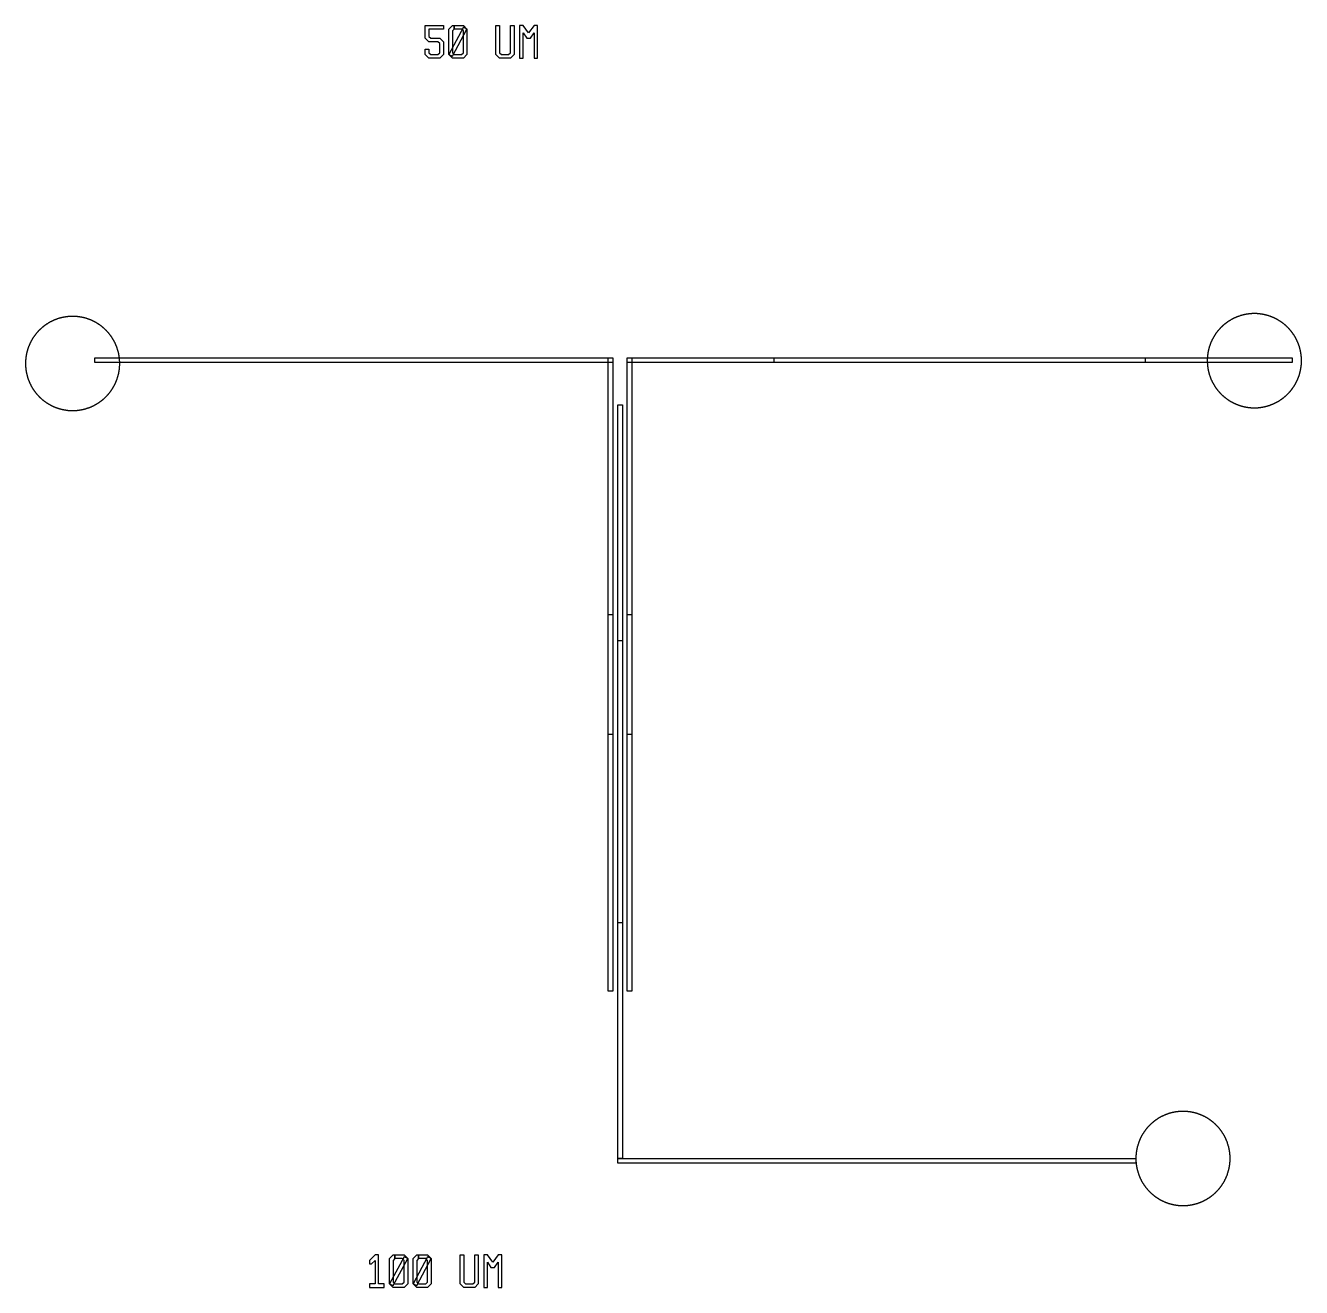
# Model space of a CAD drawing. Extents: x 94116 to 121785, y 102943 to 175398.
# Drawn here: x 94130 to 121131, y 102943 to 129655 of the extents above; entities that cross this region are included whole.
import ezdxf

# ---------------------------------------------------------------- set-up
doc = ezdxf.new("R2010")
doc.units = 0
doc.layers.add('LAYER_1', color=7, linetype='CONTINUOUS')

# ---------------------------------------------------------------- blocks, each defined once
blk = doc.blocks.new('BLOCK_3')
at = {"layer": 'LAYER_1'}
blk.add_lwpolyline([(104661, 128965), (104661, 129502), (104737, 129386), (104814, 129386), (104891, 129502), (104891, 128965), (104967, 128965), (104967, 129655), (104891, 129655), (104776, 129502), (104661, 129655), (104584, 129655), (104584, 128965), (104661, 128965)], dxfattribs=at)
blk = doc.blocks.new('BLOCK_4')
at = {"layer": 'LAYER_1'}
blk.add_lwpolyline([(104162, 129655), (104162, 129080), (104200, 129041), (104354, 129041), (104392, 129080), (104392, 129655), (104469, 129655), (104469, 129041), (104392, 128965), (104162, 128965), (104085, 129041), (104085, 129655), (104162, 129655)], dxfattribs=at)
blk = doc.blocks.new('BLOCK_5')
at = {"layer": 'LAYER_1'}
blk.add_lwpolyline([(103089, 129578), (103165, 129655), (103203, 129655), (103203, 129578), (103165, 129540), (103165, 129080), (103203, 129041), (103357, 129041), (103395, 129080), (103395, 129540), (103357, 129578), (103203, 129578), (103203, 129655), (103395, 129655), (103472, 129578), (103472, 129041), (103395, 128965), (103165, 128965), (103089, 129041), (103089, 129578)], dxfattribs=at)
blk = doc.blocks.new('BLOCK_6')
at = {"layer": 'LAYER_1'}
blk.add_lwpolyline([(103165, 129003), (103472, 129578), (103395, 129617), (103089, 129041), (103165, 129003)], dxfattribs=at)
blk = doc.blocks.new('BLOCK_7')
at = {"layer": 'LAYER_1'}
blk.add_lwpolyline([(102973, 129578), (102667, 129578), (102667, 129425), (102705, 129386), (102897, 129386), (102973, 129310), (102973, 129041), (102897, 128965), (102667, 128965), (102590, 129041), (102590, 129156), (102667, 129156), (102667, 129080), (102705, 129041), (102858, 129041), (102897, 129080), (102897, 129271), (102858, 129310), (102667, 129310), (102590, 129386), (102590, 129655), (102973, 129655), (102973, 129578)], dxfattribs=at)
blk = doc.blocks.new('BLOCK_12')
at = {"layer": 'LAYER_1'}
blk.add_lwpolyline([(103904, 102943), (103904, 103480), (103980, 103365), (104057, 103365), (104134, 103480), (104134, 102943), (104211, 102943), (104211, 103633), (104134, 103633), (104019, 103480), (103904, 103633), (103827, 103633), (103827, 102943), (103904, 102943)], dxfattribs=at)
blk = doc.blocks.new('BLOCK_13')
at = {"layer": 'LAYER_1'}
blk.add_lwpolyline([(103405, 103633), (103405, 103058), (103444, 103020), (103597, 103020), (103635, 103058), (103635, 103633), (103712, 103633), (103712, 103020), (103635, 102943), (103405, 102943), (103329, 103020), (103329, 103633), (103405, 103633)], dxfattribs=at)
blk = doc.blocks.new('BLOCK_14')
at = {"layer": 'LAYER_1'}
blk.add_lwpolyline([(102332, 103557), (102408, 103633), (102447, 103633), (102447, 103557), (102408, 103518), (102408, 103058), (102447, 103020), (102600, 103020), (102638, 103058), (102638, 103518), (102600, 103557), (102447, 103557), (102447, 103633), (102638, 103633), (102715, 103557), (102715, 103020), (102638, 102943), (102408, 102943), (102332, 103020), (102332, 103557)], dxfattribs=at)
blk = doc.blocks.new('BLOCK_15')
at = {"layer": 'LAYER_1'}
blk.add_lwpolyline([(102408, 102982), (102715, 103557), (102638, 103595), (102332, 103020), (102408, 102982)], dxfattribs=at)
blk = doc.blocks.new('BLOCK_16')
at = {"layer": 'LAYER_1'}
blk.add_lwpolyline([(101833, 103557), (101910, 103633), (101948, 103633), (101948, 103557), (101910, 103518), (101910, 103058), (101948, 103020), (102102, 103020), (102140, 103058), (102140, 103518), (102102, 103557), (101948, 103557), (101948, 103633), (102140, 103633), (102217, 103557), (102217, 103020), (102140, 102943), (101910, 102943), (101833, 103020), (101833, 103557)], dxfattribs=at)
blk = doc.blocks.new('BLOCK_17')
at = {"layer": 'LAYER_1'}
blk.add_lwpolyline([(101910, 102982), (102217, 103557), (102140, 103595), (101833, 103020), (101910, 102982)], dxfattribs=at)
blk = doc.blocks.new('BLOCK_18')
at = {"layer": 'LAYER_1'}
blk.add_lwpolyline([(101450, 103441), (101527, 103518), (101527, 103020), (101411, 103020), (101411, 102943), (101718, 102943), (101718, 103020), (101603, 103020), (101603, 103633), (101527, 103633), (101411, 103518), (101411, 103441), (101450, 103441)], dxfattribs=at)
blk = doc.blocks.new('BLOCK_20')
at = {"layer": 'LAYER_1'}
blk.add_lwpolyline([(106760, 105674), (106661, 105674), (106661, 116640), (106760, 116640), (106760, 105674)], dxfattribs=at)
blk = doc.blocks.new('BLOCK_26')
at = {"layer": 'LAYER_1'}
blk.add_lwpolyline([(106561, 122522), (95595, 122522), (95595, 122622), (106561, 122622), (106561, 122522)], dxfattribs=at)
blk = doc.blocks.new('BLOCK_27')
at = {"layer": 'LAYER_1'}
blk.add_lwpolyline([(106760, 110659), (106661, 110659), (106661, 121625), (106760, 121625), (106760, 110659)], dxfattribs=at)
blk = doc.blocks.new('BLOCK_28')
at = {"layer": 'LAYER_1'}
blk.add_lwpolyline([(117826, 122522), (106860, 122522), (106860, 122622), (117826, 122622), (117826, 122522)], dxfattribs=at)
blk = doc.blocks.new('BLOCK_29')
at = {"layer": 'LAYER_1'}
blk.add_lwpolyline([(120935, 122521), (109969, 122521), (109969, 122621), (120935, 122621), (120935, 122521)], dxfattribs=at)
blk = doc.blocks.new('BLOCK_30')
at = {"layer": 'LAYER_1'}
blk.add_lwpolyline([(117627, 105574), (106661, 105574), (106661, 105674), (117627, 105674), (117627, 105574)], dxfattribs=at)
blk = doc.blocks.new('BLOCK_44')
at = {"layer": 'LAYER_1'}
blk.add_lwpolyline([(106960, 114646), (106860, 114646), (106860, 122622), (106960, 122622), (106960, 114646)], dxfattribs=at)
blk = doc.blocks.new('BLOCK_45')
at = {"layer": 'LAYER_1'}
blk.add_lwpolyline([(106561, 114646), (106461, 114646), (106461, 122622), (106561, 122622), (106561, 114646)], dxfattribs=at)
blk = doc.blocks.new('BLOCK_46')
at = {"layer": 'LAYER_1'}
blk.add_lwpolyline([(106561, 109213), (106461, 109213), (106461, 117188), (106561, 117188), (106561, 109213)], dxfattribs=at)
blk = doc.blocks.new('BLOCK_47')
at = {"layer": 'LAYER_1'}
blk.add_lwpolyline([(106960, 109213), (106860, 109213), (106860, 117188), (106960, 117188), (106960, 109213)], dxfattribs=at)
blk = doc.blocks.new('BLOCK_48')
at = {"layer": 'LAYER_1'}
blk.add_lwpolyline([(94130, 122487), (94130, 122473), (94131, 122459), (94131, 122445), (94132, 122438), (94132, 122431), (94133, 122424), (94134, 122417), (94134, 122410), (94135, 122403), (94136, 122396), (94136, 122390), (94138, 122375), (94139, 122368), (94140, 122362), (94141, 122355), (94142, 122347), (94143, 122341), (94144, 122334), (94145, 122327), (94147, 122320), (94148, 122313), (94149, 122306), (94151, 122299), (94152, 122292), (94153, 122285), (94155, 122279), (94157, 122272), (94158, 122265), (94160, 122258), (94162, 122251), (94163, 122244), (94166, 122238), (94167, 122231), (94169, 122224), (94171, 122218), (94173, 122211), (94175, 122204), (94177, 122198), (94182, 122184), (94184, 122177), (94186, 122171), (94189, 122164), (94191, 122158), (94193, 122151), (94196, 122145), (94199, 122138), (94201, 122131), (94204, 122125), (94207, 122118), (94209, 122112), (94212, 122106), (94215, 122099), (94218, 122093), (94221, 122086), (94223, 122080), (94227, 122074), (94230, 122067), (94233, 122061), (94236, 122055), (94239, 122048), (94242, 122042), (94245, 122036), (94249, 122029), (94252, 122023), (94255, 122017), (94259, 122011), (94262, 122005), (94266, 121999), (94269, 121993), (94273, 121987), (94276, 121981), (94280, 121975), (94284, 121969), (94288, 121963), (94292, 121957), (94295, 121951), (94299, 121945), (94303, 121940), (94307, 121934), (94311, 121928), (94315, 121922), (94320, 121917), (94324, 121911), (94328, 121905), (94332, 121900), (94336, 121894), (94341, 121889), (94345, 121883), (94349, 121878), (94354, 121872), (94358, 121867), (94363, 121861), (94367, 121856), (94372, 121851), (94376, 121845), (94381, 121840), (94386, 121835), (94391, 121830), (94395, 121825), (94400, 121819), (94405, 121814), (94409, 121809), (94415, 121804), (94419, 121799), (94424, 121794), (94429, 121789), (94435, 121784), (94439, 121779), (94445, 121775), (94450, 121770), (94455, 121765), (94460, 121760), (94465, 121756), (94471, 121751), (94476, 121746), (94481, 121742), (94487, 121737), (94492, 121733), (94497, 121728), (94503, 121724), (94508, 121719), (94514, 121715), (94519, 121711), (94525, 121707), (94531, 121703), (94536, 121698), (94542, 121694), (94548, 121690), (94553, 121686), (94559, 121682), (94565, 121678), (94571, 121674), (94577, 121670), (94582, 121666), (94588, 121663), (94594, 121659), (94600, 121655), (94606, 121651), (94612, 121648), (94618, 121644), (94624, 121641), (94630, 121637), (94636, 121633), (94643, 121630), (94649, 121627), (94655, 121623), (94661, 121620), (94667, 121617), (94674, 121614), (94680, 121611), (94686, 121607), (94693, 121604), (94699, 121601), (94705, 121598), (94712, 121595), (94718, 121592), (94724, 121590), (94731, 121586), (94737, 121584), (94744, 121581), (94750, 121579), (94757, 121576), (94763, 121573), (94770, 121571), (94776, 121568), (94783, 121566), (94789, 121563), (94796, 121561), (94803, 121559), (94809, 121556), (94823, 121552), (94829, 121550), (94836, 121548), (94843, 121546), (94850, 121544), (94856, 121542), (94863, 121540), (94870, 121538), (94877, 121536), (94883, 121535), (94890, 121533), (94897, 121531), (94904, 121530), (94911, 121528), (94918, 121527), (94924, 121525), (94931, 121524), (94938, 121523), (94945, 121521), (94952, 121520), (94959, 121519), (94966, 121518), (94973, 121517), (94980, 121515), (94987, 121514), (94994, 121513), (95001, 121513), (95015, 121511), (95022, 121510), (95029, 121509), (95036, 121509), (95043, 121508), (95050, 121508), (95057, 121507), (95064, 121507), (95071, 121506), (95085, 121505), (95099, 121505), (95113, 121505), (95127, 121504), (95141, 121505), (95155, 121505), (95169, 121505), (95183, 121506), (95190, 121507), (95197, 121507), (95204, 121508), (95211, 121508), (95218, 121509), (95225, 121509), (95232, 121510), (95239, 121511), (95253, 121513), (95260, 121513), (95267, 121514), (95274, 121515), (95281, 121517), (95288, 121518), (95295, 121519), (95301, 121520), (95308, 121521), (95315, 121523), (95322, 121524), (95329, 121525), (95336, 121527), (95343, 121528), (95350, 121530), (95357, 121531), (95363, 121533), (95370, 121535), (95377, 121536), (95384, 121538), (95391, 121540), (95397, 121542), (95404, 121544), (95411, 121546), (95417, 121548), (95424, 121550), (95431, 121552), (95444, 121556), (95451, 121559), (95457, 121561), (95464, 121563), (95471, 121566), (95477, 121568), (95484, 121571), (95491, 121573), (95497, 121576), (95503, 121579), (95510, 121581), (95516, 121584), (95523, 121586), (95529, 121590), (95536, 121592), (95542, 121595), (95548, 121598), (95555, 121601), (95561, 121604), (95567, 121607), (95574, 121611), (95580, 121614), (95586, 121617), (95593, 121620), (95599, 121623), (95605, 121627), (95611, 121630), (95617, 121633), (95623, 121637), (95629, 121641), (95635, 121644), (95641, 121648), (95647, 121651), (95653, 121655), (95659, 121659), (95665, 121663), (95671, 121666), (95677, 121670), (95683, 121674), (95689, 121678), (95694, 121682), (95700, 121686), (95706, 121690), (95712, 121694), (95717, 121698), (95723, 121703), (95729, 121707), (95734, 121711), (95740, 121715), (95745, 121719), (95751, 121724), (95756, 121728), (95762, 121733), (95767, 121737), (95772, 121742), (95778, 121746), (95783, 121751), (95788, 121756), (95794, 121760), (95799, 121765), (95804, 121770), (95809, 121775), (95814, 121779), (95819, 121784), (95824, 121789), (95829, 121794), (95834, 121799), (95839, 121804), (95844, 121809), (95849, 121814), (95854, 121819), (95858, 121825), (95863, 121830), (95868, 121835), (95873, 121840), (95877, 121845), (95882, 121851), (95886, 121856), (95891, 121861), (95896, 121867), (95900, 121872), (95904, 121878), (95909, 121883), (95913, 121889), (95917, 121894), (95922, 121900), (95926, 121905), (95930, 121911), (95934, 121917), (95938, 121922), (95942, 121928), (95946, 121934), (95950, 121940), (95954, 121945), (95958, 121951), (95962, 121957), (95966, 121963), (95970, 121969), (95974, 121975), (95977, 121981), (95981, 121987), (95984, 121993), (95988, 121999), (95991, 122005), (95995, 122011), (95998, 122017), (96002, 122023), (96005, 122029), (96008, 122036), (96011, 122042), (96015, 122048), (96018, 122055), (96021, 122061), (96024, 122067), (96027, 122074), (96030, 122080), (96033, 122086), (96036, 122093), (96039, 122099), (96042, 122106), (96044, 122112), (96047, 122118), (96050, 122125), (96052, 122131), (96055, 122138), (96058, 122145), (96060, 122151), (96062, 122158), (96065, 122164), (96067, 122171), (96070, 122177), (96072, 122184), (96076, 122198), (96078, 122204), (96080, 122211), (96082, 122218), (96084, 122224), (96087, 122231), (96088, 122238), (96090, 122244), (96092, 122251), (96094, 122258), (96095, 122265), (96097, 122272), (96099, 122279), (96100, 122285), (96102, 122292), (96103, 122299), (96104, 122306), (96106, 122313), (96107, 122320), (96108, 122327), (96110, 122334), (96111, 122341), (96112, 122347), (96113, 122355), (96114, 122362), (96115, 122368), (96116, 122375), (96118, 122390), (96118, 122396), (96119, 122403), (96120, 122410), (96120, 122417), (96121, 122424), (96121, 122431), (96122, 122438), (96122, 122445), (96123, 122459), (96123, 122473), (96124, 122487), (96124, 122501), (96124, 122516), (96123, 122530), (96123, 122544), (96122, 122558), (96122, 122565), (96121, 122572), (96121, 122579), (96120, 122586), (96120, 122593), (96119, 122600), (96118, 122607), (96118, 122614), (96116, 122628), (96115, 122634), (96114, 122642), (96113, 122649), (96112, 122655), (96111, 122662), (96110, 122669), (96108, 122676), (96107, 122683), (96106, 122690), (96104, 122697), (96103, 122704), (96102, 122711), (96100, 122717), (96099, 122724), (96097, 122731), (96095, 122738), (96094, 122745), (96092, 122752), (96090, 122758), (96088, 122765), (96087, 122772), (96084, 122779), (96082, 122785), (96080, 122792), (96078, 122799), (96076, 122806), (96072, 122819), (96070, 122826), (96067, 122832), (96065, 122839), (96062, 122845), (96060, 122852), (96058, 122859), (96055, 122865), (96052, 122872), (96050, 122878), (96047, 122885), (96044, 122891), (96042, 122898), (96039, 122904), (96036, 122910), (96033, 122917), (96030, 122923), (96027, 122929), (96024, 122936), (96021, 122942), (96018, 122949), (96015, 122955), (96011, 122961), (96008, 122967), (96005, 122973), (96002, 122980), (95998, 122986), (95995, 122992), (95991, 122998), (95988, 123004), (95984, 123010), (95981, 123016), (95977, 123022), (95974, 123028), (95970, 123034), (95966, 123040), (95962, 123046), (95958, 123052), (95954, 123058), (95950, 123063), (95946, 123069), (95942, 123075), (95938, 123081), (95934, 123086), (95930, 123092), (95926, 123097), (95922, 123103), (95917, 123109), (95913, 123114), (95909, 123120), (95904, 123125), (95900, 123131), (95896, 123136), (95891, 123142), (95886, 123147), (95882, 123153), (95877, 123158), (95873, 123163), (95868, 123168), (95863, 123174), (95858, 123179), (95854, 123184), (95849, 123189), (95844, 123194), (95839, 123199), (95834, 123204), (95829, 123209), (95824, 123214), (95819, 123219), (95814, 123224), (95809, 123228), (95804, 123233), (95799, 123238), (95794, 123243), (95788, 123247), (95783, 123252), (95778, 123257), (95772, 123261), (95767, 123266), (95762, 123270), (95756, 123275), (95751, 123279), (95745, 123284), (95740, 123288), (95734, 123292), (95729, 123296), (95723, 123301), (95717, 123305), (95712, 123309), (95706, 123313), (95700, 123317), (95694, 123321), (95689, 123325), (95683, 123329), (95677, 123333), (95671, 123337), (95665, 123341), (95659, 123344), (95653, 123348), (95647, 123352), (95641, 123355), (95635, 123359), (95629, 123362), (95623, 123366), (95617, 123370), (95611, 123373), (95605, 123376), (95599, 123380), (95593, 123383), (95586, 123386), (95580, 123389), (95574, 123393), (95567, 123396), (95561, 123399), (95555, 123402), (95548, 123405), (95542, 123408), (95536, 123411), (95529, 123414), (95523, 123416), (95516, 123419), (95510, 123422), (95503, 123424), (95497, 123427), (95491, 123430), (95484, 123432), (95477, 123435), (95471, 123437), (95464, 123440), (95457, 123442), (95451, 123444), (95444, 123446), (95431, 123451), (95424, 123453), (95417, 123455), (95411, 123457), (95404, 123459), (95397, 123461), (95391, 123463), (95384, 123465), (95377, 123466), (95370, 123468), (95363, 123470), (95357, 123472), (95350, 123473), (95343, 123475), (95336, 123476), (95329, 123478), (95322, 123479), (95315, 123481), (95308, 123482), (95301, 123483), (95295, 123484), (95288, 123485), (95281, 123486), (95274, 123487), (95267, 123488), (95260, 123490), (95253, 123491), (95239, 123492), (95232, 123493), (95225, 123494), (95218, 123494), (95211, 123495), (95204, 123495), (95197, 123496), (95190, 123496), (95183, 123497), (95169, 123497), (95155, 123498), (95141, 123498), (95127, 123498), (95113, 123498), (95099, 123498), (95085, 123497), (95071, 123497), (95064, 123496), (95057, 123496), (95050, 123495), (95043, 123495), (95036, 123494), (95029, 123494), (95022, 123493), (95015, 123492), (95001, 123491), (94994, 123490), (94987, 123488), (94980, 123487), (94973, 123486), (94966, 123485), (94959, 123484), (94952, 123483), (94945, 123482), (94938, 123481), (94931, 123479), (94924, 123478), (94918, 123476), (94911, 123475), (94904, 123473), (94897, 123472), (94890, 123470), (94883, 123468), (94877, 123466), (94870, 123465), (94863, 123463), (94856, 123461), (94850, 123459), (94843, 123457), (94836, 123455), (94829, 123453), (94823, 123451), (94809, 123446), (94803, 123444), (94796, 123442), (94789, 123440), (94783, 123437), (94776, 123435), (94770, 123432), (94763, 123430), (94757, 123427), (94750, 123424), (94744, 123422), (94737, 123419), (94731, 123416), (94724, 123414), (94718, 123411), (94712, 123408), (94705, 123405), (94699, 123402), (94693, 123399), (94686, 123396), (94680, 123393), (94674, 123389), (94667, 123386), (94661, 123383), (94655, 123380), (94649, 123376), (94643, 123373), (94636, 123370), (94630, 123366), (94624, 123362), (94618, 123359), (94612, 123355), (94606, 123352), (94600, 123348), (94594, 123344), (94588, 123341), (94582, 123337), (94577, 123333), (94571, 123329), (94565, 123325), (94559, 123321), (94553, 123317), (94548, 123313), (94542, 123309), (94536, 123305), (94531, 123301), (94525, 123296), (94519, 123292), (94514, 123288), (94508, 123284), (94503, 123279), (94497, 123275), (94492, 123270), (94487, 123266), (94481, 123261), (94476, 123257), (94471, 123252), (94465, 123247), (94460, 123243), (94455, 123238), (94450, 123233), (94445, 123228), (94439, 123224), (94435, 123219), (94429, 123214), (94424, 123209), (94419, 123204), (94415, 123199), (94409, 123194), (94405, 123189), (94400, 123184), (94395, 123179), (94391, 123174), (94386, 123168), (94381, 123163), (94376, 123158), (94372, 123153), (94367, 123147), (94363, 123142), (94358, 123136), (94354, 123131), (94349, 123125), (94345, 123120), (94341, 123114), (94336, 123109), (94332, 123103), (94328, 123097), (94324, 123092), (94320, 123086), (94315, 123081), (94311, 123075), (94307, 123069), (94303, 123063), (94299, 123058), (94295, 123052), (94292, 123046), (94288, 123040), (94284, 123034), (94280, 123028), (94276, 123022), (94273, 123016), (94269, 123010), (94266, 123004), (94262, 122998), (94259, 122992), (94255, 122986), (94252, 122980), (94249, 122973), (94245, 122967), (94242, 122961), (94239, 122955), (94236, 122949), (94233, 122942), (94230, 122936), (94227, 122929), (94223, 122923), (94221, 122917), (94218, 122910), (94215, 122904), (94212, 122898), (94209, 122891), (94207, 122885), (94204, 122878), (94201, 122872), (94199, 122865), (94196, 122859), (94193, 122852), (94191, 122845), (94189, 122839), (94186, 122832), (94184, 122826), (94182, 122819), (94177, 122806), (94175, 122799), (94173, 122792), (94171, 122785), (94169, 122779), (94167, 122772), (94166, 122765), (94163, 122758), (94162, 122752), (94160, 122745), (94158, 122738), (94157, 122731), (94155, 122724), (94153, 122717), (94152, 122711), (94151, 122704), (94149, 122697), (94148, 122690), (94147, 122683), (94145, 122676), (94144, 122669), (94143, 122662), (94142, 122655), (94141, 122649), (94140, 122642), (94139, 122634), (94138, 122628), (94136, 122614), (94136, 122607), (94135, 122600), (94134, 122593), (94134, 122586), (94133, 122579), (94132, 122572), (94132, 122565), (94131, 122558), (94131, 122544), (94130, 122530), (94130, 122516), (94130, 122501), (94130, 122487)], dxfattribs=at)
blk = doc.blocks.new('BLOCK_49')
at = {"layer": 'LAYER_1'}
blk.add_lwpolyline([(117627, 105660), (117627, 105646), (117628, 105632), (117629, 105618), (117629, 105611), (117629, 105604), (117630, 105597), (117631, 105589), (117631, 105583), (117632, 105576), (117633, 105569), (117634, 105562), (117635, 105548), (117636, 105541), (117637, 105534), (117638, 105527), (117639, 105520), (117640, 105513), (117641, 105506), (117643, 105499), (117644, 105492), (117645, 105485), (117646, 105479), (117648, 105472), (117649, 105465), (117651, 105458), (117652, 105451), (117654, 105444), (117656, 105437), (117657, 105431), (117659, 105424), (117661, 105417), (117662, 105410), (117665, 105403), (117666, 105397), (117668, 105390), (117670, 105383), (117672, 105377), (117675, 105370), (117679, 105356), (117681, 105350), (117684, 105343), (117686, 105337), (117688, 105330), (117691, 105323), (117693, 105317), (117696, 105310), (117698, 105304), (117701, 105297), (117704, 105291), (117706, 105284), (117709, 105278), (117712, 105271), (117715, 105265), (117718, 105258), (117720, 105252), (117724, 105246), (117727, 105239), (117730, 105233), (117733, 105227), (117736, 105221), (117739, 105214), (117742, 105208), (117746, 105202), (117749, 105196), (117752, 105190), (117756, 105184), (117760, 105177), (117763, 105171), (117767, 105165), (117770, 105159), (117774, 105153), (117778, 105147), (117781, 105141), (117785, 105135), (117789, 105130), (117793, 105124), (117796, 105118), (117800, 105112), (117804, 105106), (117809, 105100), (117813, 105095), (117817, 105089), (117821, 105083), (117825, 105078), (117829, 105072), (117833, 105067), (117837, 105061), (117842, 105055), (117846, 105050), (117851, 105044), (117855, 105039), (117860, 105034), (117864, 105028), (117869, 105023), (117873, 105018), (117878, 105012), (117883, 105007), (117887, 105002), (117892, 104997), (117897, 104992), (117902, 104987), (117907, 104981), (117912, 104976), (117917, 104971), (117922, 104966), (117926, 104961), (117932, 104957), (117937, 104952), (117942, 104947), (117947, 104942), (117952, 104937), (117957, 104933), (117963, 104928), (117968, 104923), (117973, 104919), (117978, 104914), (117984, 104910), (117989, 104905), (117995, 104901), (118000, 104896), (118006, 104892), (118011, 104887), (118017, 104883), (118022, 104879), (118028, 104875), (118034, 104870), (118039, 104866), (118045, 104862), (118050, 104858), (118056, 104854), (118062, 104850), (118068, 104846), (118074, 104843), (118079, 104838), (118086, 104835), (118091, 104831), (118097, 104827), (118103, 104824), (118109, 104820), (118115, 104816), (118121, 104813), (118128, 104809), (118134, 104806), (118140, 104802), (118146, 104799), (118152, 104796), (118158, 104792), (118164, 104789), (118171, 104786), (118177, 104783), (118183, 104780), (118190, 104776), (118196, 104773), (118202, 104771), (118209, 104767), (118215, 104765), (118221, 104762), (118228, 104759), (118234, 104756), (118241, 104753), (118247, 104751), (118254, 104748), (118261, 104745), (118267, 104743), (118274, 104741), (118280, 104738), (118287, 104736), (118293, 104733), (118300, 104731), (118307, 104729), (118320, 104724), (118327, 104722), (118333, 104720), (118340, 104718), (118347, 104716), (118354, 104714), (118360, 104712), (118367, 104711), (118374, 104709), (118380, 104707), (118387, 104705), (118394, 104704), (118401, 104702), (118408, 104701), (118415, 104699), (118422, 104698), (118429, 104696), (118436, 104695), (118442, 104693), (118449, 104692), (118456, 104691), (118463, 104690), (118470, 104689), (118477, 104688), (118484, 104687), (118491, 104686), (118498, 104685), (118512, 104683), (118519, 104682), (118526, 104682), (118533, 104681), (118540, 104680), (118547, 104680), (118554, 104679), (118561, 104679), (118568, 104679), (118582, 104678), (118596, 104677), (118610, 104677), (118624, 104677), (118638, 104677), (118652, 104677), (118666, 104678), (118680, 104679), (118687, 104679), (118694, 104679), (118701, 104680), (118708, 104680), (118715, 104681), (118722, 104682), (118729, 104682), (118736, 104683), (118750, 104685), (118757, 104686), (118764, 104687), (118771, 104688), (118778, 104689), (118785, 104690), (118792, 104691), (118799, 104692), (118806, 104693), (118812, 104695), (118819, 104696), (118826, 104698), (118833, 104699), (118840, 104701), (118847, 104702), (118854, 104704), (118860, 104705), (118867, 104707), (118874, 104709), (118881, 104711), (118888, 104712), (118894, 104714), (118901, 104716), (118908, 104718), (118914, 104720), (118921, 104722), (118928, 104724), (118941, 104729), (118948, 104731), (118955, 104733), (118961, 104736), (118968, 104738), (118974, 104741), (118981, 104743), (118987, 104745), (118994, 104748), (119001, 104751), (119007, 104753), (119014, 104756), (119020, 104759), (119026, 104762), (119033, 104765), (119039, 104767), (119046, 104771), (119052, 104773), (119058, 104776), (119065, 104780), (119071, 104783), (119077, 104786), (119083, 104789), (119089, 104792), (119096, 104796), (119102, 104799), (119108, 104802), (119114, 104806), (119120, 104809), (119127, 104813), (119133, 104816), (119138, 104820), (119145, 104824), (119150, 104827), (119156, 104831), (119162, 104835), (119168, 104838), (119174, 104843), (119180, 104846), (119186, 104850), (119191, 104854), (119198, 104858), (119203, 104862), (119209, 104866), (119215, 104870), (119220, 104875), (119226, 104879), (119231, 104883), (119237, 104887), (119242, 104892), (119248, 104896), (119253, 104901), (119259, 104905), (119264, 104910), (119269, 104914), (119275, 104919), (119280, 104923), (119285, 104928), (119291, 104933), (119296, 104937), (119301, 104942), (119306, 104947), (119311, 104952), (119316, 104957), (119321, 104961), (119326, 104966), (119331, 104971), (119336, 104976), (119341, 104981), (119346, 104987), (119351, 104992), (119355, 104997), (119360, 105002), (119365, 105007), (119370, 105012), (119374, 105018), (119379, 105023), (119384, 105028), (119388, 105034), (119393, 105039), (119397, 105044), (119402, 105050), (119406, 105055), (119410, 105061), (119415, 105067), (119419, 105072), (119423, 105078), (119427, 105083), (119431, 105089), (119435, 105095), (119439, 105100), (119444, 105106), (119447, 105112), (119451, 105118), (119455, 105124), (119459, 105130), (119463, 105135), (119467, 105141), (119470, 105147), (119474, 105153), (119478, 105159), (119481, 105165), (119485, 105171), (119488, 105177), (119492, 105184), (119495, 105190), (119499, 105196), (119502, 105202), (119506, 105208), (119509, 105214), (119512, 105221), (119515, 105227), (119518, 105233), (119521, 105239), (119524, 105246), (119527, 105252), (119530, 105258), (119533, 105265), (119536, 105271), (119539, 105278), (119541, 105284), (119544, 105291), (119547, 105297), (119550, 105304), (119552, 105310), (119555, 105317), (119557, 105323), (119560, 105330), (119562, 105337), (119564, 105343), (119567, 105350), (119569, 105356), (119573, 105370), (119576, 105377), (119578, 105383), (119579, 105390), (119581, 105397), (119583, 105403), (119586, 105410), (119587, 105417), (119589, 105424), (119591, 105431), (119592, 105437), (119594, 105444), (119596, 105451), (119597, 105458), (119599, 105465), (119600, 105472), (119601, 105479), (119603, 105485), (119604, 105492), (119606, 105499), (119607, 105506), (119608, 105513), (119609, 105520), (119610, 105527), (119611, 105534), (119612, 105541), (119613, 105548), (119614, 105562), (119615, 105569), (119616, 105576), (119617, 105583), (119617, 105589), (119618, 105597), (119619, 105604), (119619, 105611), (119619, 105618), (119620, 105632), (119621, 105646), (119621, 105660), (119621, 105674), (119621, 105688), (119621, 105702), (119620, 105716), (119619, 105730), (119619, 105737), (119619, 105744), (119618, 105751), (119617, 105758), (119617, 105765), (119616, 105772), (119615, 105779), (119614, 105786), (119613, 105800), (119612, 105807), (119611, 105814), (119610, 105821), (119609, 105828), (119608, 105835), (119607, 105842), (119606, 105849), (119604, 105855), (119603, 105862), (119601, 105869), (119600, 105876), (119599, 105883), (119597, 105890), (119596, 105897), (119594, 105903), (119592, 105910), (119591, 105917), (119589, 105924), (119587, 105931), (119586, 105937), (119583, 105944), (119581, 105951), (119579, 105958), (119578, 105964), (119576, 105971), (119573, 105978), (119569, 105991), (119567, 105998), (119564, 106005), (119562, 106011), (119560, 106018), (119557, 106024), (119555, 106031), (119552, 106037), (119550, 106044), (119547, 106050), (119544, 106057), (119541, 106064), (119539, 106070), (119536, 106076), (119533, 106083), (119530, 106089), (119527, 106096), (119524, 106102), (119521, 106108), (119518, 106115), (119515, 106121), (119512, 106127), (119509, 106133), (119506, 106139), (119502, 106146), (119499, 106152), (119495, 106158), (119492, 106164), (119488, 106170), (119485, 106176), (119481, 106182), (119478, 106189), (119474, 106194), (119470, 106200), (119467, 106207), (119463, 106212), (119459, 106218), (119455, 106224), (119451, 106230), (119447, 106236), (119444, 106241), (119439, 106247), (119435, 106253), (119431, 106259), (119427, 106264), (119423, 106270), (119419, 106275), (119415, 106281), (119410, 106287), (119406, 106292), (119402, 106298), (119397, 106303), (119393, 106308), (119388, 106314), (119384, 106320), (119379, 106325), (119374, 106330), (119370, 106335), (119365, 106341), (119360, 106346), (119355, 106351), (119351, 106356), (119346, 106361), (119341, 106366), (119336, 106371), (119331, 106376), (119326, 106381), (119321, 106386), (119316, 106391), (119311, 106396), (119306, 106401), (119301, 106406), (119296, 106410), (119291, 106415), (119285, 106420), (119280, 106424), (119275, 106429), (119269, 106434), (119264, 106438), (119259, 106442), (119253, 106447), (119248, 106451), (119242, 106456), (119237, 106460), (119231, 106465), (119226, 106469), (119220, 106473), (119215, 106477), (119209, 106481), (119203, 106485), (119198, 106489), (119191, 106493), (119186, 106497), (119180, 106501), (119174, 106505), (119168, 106509), (119162, 106513), (119156, 106517), (119150, 106520), (119145, 106524), (119138, 106528), (119133, 106531), (119127, 106535), (119120, 106538), (119114, 106542), (119108, 106545), (119102, 106549), (119096, 106552), (119089, 106555), (119083, 106559), (119077, 106562), (119071, 106565), (119065, 106568), (119058, 106571), (119052, 106574), (119046, 106577), (119039, 106580), (119033, 106583), (119026, 106586), (119020, 106589), (119014, 106591), (119007, 106594), (119001, 106597), (118994, 106600), (118987, 106602), (118981, 106605), (118974, 106607), (118968, 106610), (118961, 106612), (118955, 106614), (118948, 106616), (118941, 106619), (118928, 106623), (118921, 106625), (118914, 106627), (118908, 106630), (118901, 106631), (118894, 106633), (118888, 106635), (118881, 106637), (118874, 106639), (118867, 106641), (118860, 106642), (118854, 106644), (118847, 106645), (118840, 106647), (118833, 106649), (118826, 106650), (118819, 106651), (118812, 106653), (118806, 106654), (118799, 106655), (118792, 106656), (118785, 106658), (118778, 106659), (118771, 106660), (118764, 106661), (118757, 106662), (118750, 106663), (118736, 106664), (118729, 106665), (118722, 106666), (118715, 106666), (118708, 106667), (118701, 106668), (118694, 106668), (118687, 106669), (118680, 106669), (118666, 106670), (118652, 106670), (118638, 106671), (118624, 106671), (118610, 106671), (118596, 106670), (118582, 106670), (118568, 106669), (118561, 106669), (118554, 106668), (118547, 106668), (118540, 106667), (118533, 106666), (118526, 106666), (118519, 106665), (118512, 106664), (118498, 106663), (118491, 106662), (118484, 106661), (118477, 106660), (118470, 106659), (118463, 106658), (118456, 106656), (118449, 106655), (118442, 106654), (118436, 106653), (118429, 106651), (118422, 106650), (118415, 106649), (118408, 106647), (118401, 106645), (118394, 106644), (118387, 106642), (118380, 106641), (118374, 106639), (118367, 106637), (118360, 106635), (118354, 106633), (118347, 106631), (118340, 106630), (118333, 106627), (118327, 106625), (118320, 106623), (118307, 106619), (118300, 106616), (118293, 106614), (118287, 106612), (118280, 106610), (118274, 106607), (118267, 106605), (118261, 106602), (118254, 106600), (118247, 106597), (118241, 106594), (118234, 106591), (118228, 106589), (118221, 106586), (118215, 106583), (118209, 106580), (118202, 106577), (118196, 106574), (118190, 106571), (118183, 106568), (118177, 106565), (118171, 106562), (118164, 106559), (118158, 106555), (118152, 106552), (118146, 106549), (118140, 106545), (118134, 106542), (118128, 106538), (118121, 106535), (118115, 106531), (118109, 106528), (118103, 106524), (118097, 106520), (118091, 106517), (118086, 106513), (118079, 106509), (118074, 106505), (118068, 106501), (118062, 106497), (118056, 106493), (118050, 106489), (118045, 106485), (118039, 106481), (118034, 106477), (118028, 106473), (118022, 106469), (118017, 106465), (118011, 106460), (118006, 106456), (118000, 106451), (117995, 106447), (117989, 106442), (117984, 106438), (117978, 106434), (117973, 106429), (117968, 106424), (117963, 106420), (117957, 106415), (117952, 106410), (117947, 106406), (117942, 106401), (117937, 106396), (117932, 106391), (117926, 106386), (117922, 106381), (117917, 106376), (117912, 106371), (117907, 106366), (117902, 106361), (117897, 106356), (117892, 106351), (117887, 106346), (117883, 106341), (117878, 106335), (117873, 106330), (117869, 106325), (117864, 106320), (117860, 106314), (117855, 106308), (117851, 106303), (117846, 106298), (117842, 106292), (117837, 106287), (117833, 106281), (117829, 106275), (117825, 106270), (117821, 106264), (117817, 106259), (117813, 106253), (117809, 106247), (117804, 106241), (117800, 106236), (117796, 106230), (117793, 106224), (117789, 106218), (117785, 106212), (117781, 106207), (117778, 106200), (117774, 106194), (117770, 106189), (117767, 106182), (117763, 106176), (117760, 106170), (117756, 106164), (117752, 106158), (117749, 106152), (117746, 106146), (117742, 106139), (117739, 106133), (117736, 106127), (117733, 106121), (117730, 106115), (117727, 106108), (117724, 106102), (117720, 106096), (117718, 106089), (117715, 106083), (117712, 106076), (117709, 106070), (117706, 106064), (117704, 106057), (117701, 106050), (117698, 106044), (117696, 106037), (117693, 106031), (117691, 106024), (117688, 106018), (117686, 106011), (117684, 106005), (117681, 105998), (117679, 105991), (117675, 105978), (117672, 105971), (117670, 105964), (117668, 105958), (117666, 105951), (117665, 105944), (117662, 105937), (117661, 105931), (117659, 105924), (117657, 105917), (117656, 105910), (117654, 105903), (117652, 105897), (117651, 105890), (117649, 105883), (117648, 105876), (117646, 105869), (117645, 105862), (117644, 105855), (117643, 105849), (117641, 105842), (117640, 105835), (117639, 105828), (117638, 105821), (117637, 105814), (117636, 105807), (117635, 105800), (117634, 105786), (117633, 105779), (117632, 105772), (117631, 105765), (117631, 105758), (117630, 105751), (117629, 105744), (117629, 105737), (117629, 105730), (117628, 105716), (117627, 105702), (117627, 105688), (117627, 105674), (117627, 105660)], dxfattribs=at)
blk = doc.blocks.new('BLOCK_50')
at = {"layer": 'LAYER_1'}
blk.add_lwpolyline([(119137, 122546), (119138, 122532), (119138, 122518), (119139, 122504), (119139, 122497), (119140, 122490), (119140, 122483), (119140, 122476), (119141, 122469), (119142, 122462), (119142, 122455), (119143, 122448), (119145, 122434), (119146, 122427), (119147, 122421), (119148, 122414), (119149, 122406), (119150, 122399), (119151, 122393), (119152, 122386), (119154, 122379), (119155, 122372), (119156, 122365), (119158, 122358), (119159, 122351), (119161, 122344), (119162, 122337), (119164, 122331), (119166, 122324), (119167, 122317), (119169, 122310), (119171, 122303), (119173, 122297), (119175, 122290), (119176, 122283), (119178, 122277), (119180, 122270), (119182, 122263), (119185, 122257), (119189, 122243), (119191, 122236), (119193, 122230), (119196, 122223), (119198, 122217), (119201, 122210), (119203, 122203), (119206, 122197), (119208, 122190), (119211, 122184), (119213, 122177), (119216, 122171), (119219, 122165), (119222, 122158), (119225, 122151), (119228, 122145), (119231, 122139), (119233, 122132), (119237, 122126), (119240, 122120), (119243, 122114), (119246, 122107), (119249, 122101), (119253, 122095), (119256, 122089), (119259, 122082), (119262, 122076), (119266, 122070), (119269, 122064), (119273, 122058), (119277, 122052), (119280, 122046), (119284, 122040), (119288, 122034), (119291, 122028), (119295, 122022), (119299, 122016), (119303, 122010), (119306, 122004), (119311, 121998), (119314, 121993), (119319, 121987), (119322, 121981), (119326, 121976), (119331, 121970), (119335, 121964), (119339, 121959), (119344, 121953), (119348, 121947), (119352, 121942), (119356, 121936), (119361, 121931), (119365, 121925), (119370, 121920), (119374, 121915), (119379, 121910), (119384, 121904), (119388, 121899), (119393, 121894), (119397, 121889), (119402, 121883), (119407, 121878), (119412, 121873), (119417, 121868), (119422, 121863), (119426, 121858), (119432, 121853), (119437, 121848), (119442, 121843), (119447, 121838), (119452, 121833), (119457, 121829), (119462, 121824), (119467, 121819), (119473, 121815), (119478, 121810), (119483, 121805), (119488, 121801), (119494, 121796), (119499, 121792), (119505, 121787), (119510, 121783), (119516, 121778), (119521, 121774), (119527, 121770), (119532, 121766), (119538, 121761), (119544, 121757), (119549, 121753), (119555, 121749), (119561, 121745), (119566, 121741), (119572, 121737), (119578, 121733), (119584, 121729), (119590, 121725), (119596, 121721), (119601, 121718), (119608, 121714), (119613, 121710), (119619, 121707), (119626, 121703), (119632, 121699), (119638, 121696), (119644, 121693), (119650, 121689), (119656, 121686), (119662, 121682), (119668, 121679), (119674, 121676), (119681, 121673), (119687, 121669), (119693, 121666), (119700, 121663), (119706, 121660), (119712, 121657), (119719, 121654), (119725, 121651), (119732, 121648), (119738, 121646), (119744, 121643), (119751, 121640), (119757, 121637), (119764, 121635), (119770, 121632), (119777, 121630), (119783, 121627), (119790, 121625), (119797, 121622), (119803, 121620), (119810, 121618), (119816, 121615), (119830, 121611), (119837, 121609), (119843, 121607), (119850, 121605), (119857, 121603), (119864, 121601), (119870, 121599), (119877, 121597), (119884, 121595), (119891, 121594), (119898, 121592), (119905, 121590), (119911, 121589), (119918, 121587), (119925, 121586), (119932, 121584), (119939, 121583), (119946, 121582), (119952, 121580), (119959, 121579), (119966, 121578), (119973, 121576), (119980, 121575), (119987, 121574), (119994, 121573), (120001, 121572), (120008, 121572), (120022, 121570), (120029, 121569), (120036, 121569), (120043, 121568), (120050, 121567), (120057, 121566), (120064, 121566), (120071, 121565), (120078, 121565), (120092, 121564), (120106, 121564), (120120, 121564), (120134, 121563), (120148, 121564), (120162, 121564), (120176, 121564), (120190, 121565), (120197, 121565), (120204, 121566), (120211, 121566), (120218, 121567), (120225, 121568), (120232, 121569), (120239, 121569), (120246, 121570), (120260, 121572), (120267, 121572), (120274, 121573), (120281, 121574), (120288, 121575), (120295, 121576), (120302, 121578), (120309, 121579), (120316, 121580), (120322, 121582), (120329, 121583), (120336, 121584), (120343, 121586), (120350, 121587), (120357, 121589), (120363, 121590), (120370, 121592), (120377, 121594), (120384, 121595), (120391, 121597), (120398, 121599), (120404, 121601), (120411, 121603), (120418, 121605), (120425, 121607), (120431, 121609), (120438, 121611), (120452, 121615), (120458, 121618), (120465, 121620), (120471, 121622), (120478, 121625), (120485, 121627), (120491, 121630), (120498, 121632), (120504, 121635), (120511, 121637), (120517, 121640), (120524, 121643), (120530, 121646), (120536, 121648), (120543, 121651), (120549, 121654), (120556, 121657), (120562, 121660), (120568, 121663), (120575, 121666), (120581, 121669), (120587, 121673), (120594, 121676), (120600, 121679), (120606, 121682), (120612, 121686), (120618, 121689), (120624, 121693), (120630, 121696), (120636, 121699), (120642, 121703), (120649, 121707), (120655, 121710), (120660, 121714), (120667, 121718), (120672, 121721), (120678, 121725), (120684, 121729), (120690, 121733), (120696, 121737), (120702, 121741), (120707, 121745), (120713, 121749), (120719, 121753), (120724, 121757), (120730, 121761), (120736, 121766), (120741, 121770), (120747, 121774), (120752, 121778), (120758, 121783), (120763, 121787), (120769, 121792), (120774, 121796), (120780, 121801), (120785, 121805), (120790, 121810), (120795, 121815), (120801, 121819), (120806, 121824), (120811, 121829), (120816, 121833), (120821, 121838), (120826, 121843), (120831, 121848), (120836, 121853), (120842, 121858), (120846, 121863), (120851, 121868), (120856, 121873), (120861, 121878), (120866, 121883), (120871, 121889), (120875, 121894), (120880, 121899), (120884, 121904), (120889, 121910), (120894, 121915), (120898, 121920), (120903, 121925), (120907, 121931), (120912, 121936), (120916, 121942), (120920, 121947), (120925, 121953), (120929, 121959), (120933, 121964), (120937, 121970), (120942, 121976), (120946, 121981), (120949, 121987), (120954, 121993), (120957, 121998), (120962, 122004), (120965, 122010), (120969, 122016), (120973, 122022), (120977, 122028), (120981, 122034), (120984, 122040), (120988, 122046), (120991, 122052), (120995, 122058), (120999, 122064), (121002, 122070), (121006, 122076), (121009, 122082), (121012, 122089), (121016, 122095), (121019, 122101), (121022, 122107), (121025, 122114), (121028, 122120), (121031, 122126), (121035, 122132), (121037, 122139), (121040, 122145), (121043, 122151), (121046, 122158), (121049, 122165), (121052, 122171), (121055, 122177), (121057, 122184), (121060, 122190), (121062, 122197), (121065, 122203), (121067, 122210), (121070, 122217), (121072, 122223), (121075, 122230), (121077, 122236), (121079, 122243), (121083, 122257), (121086, 122263), (121088, 122270), (121090, 122277), (121092, 122283), (121094, 122290), (121095, 122297), (121097, 122303), (121099, 122310), (121101, 122317), (121102, 122324), (121104, 122331), (121106, 122337), (121107, 122344), (121109, 122351), (121110, 122358), (121112, 122365), (121113, 122372), (121114, 122379), (121116, 122386), (121117, 122393), (121118, 122399), (121119, 122406), (121120, 122414), (121121, 122421), (121122, 122427), (121123, 122434), (121125, 122448), (121125, 122455), (121126, 122462), (121127, 122469), (121128, 122476), (121128, 122483), (121128, 122490), (121129, 122497), (121129, 122504), (121130, 122518), (121130, 122532), (121131, 122546), (121131, 122560), (121131, 122575), (121130, 122589), (121130, 122603), (121129, 122617), (121129, 122624), (121128, 122631), (121128, 122638), (121128, 122645), (121127, 122652), (121126, 122659), (121125, 122665), (121125, 122673), (121123, 122686), (121122, 122693), (121121, 122701), (121120, 122707), (121119, 122714), (121118, 122721), (121117, 122728), (121116, 122735), (121114, 122742), (121113, 122749), (121112, 122756), (121110, 122763), (121109, 122769), (121107, 122776), (121106, 122783), (121104, 122790), (121102, 122797), (121101, 122804), (121099, 122810), (121097, 122817), (121095, 122824), (121094, 122831), (121092, 122838), (121090, 122844), (121088, 122851), (121086, 122858), (121083, 122865), (121079, 122878), (121077, 122885), (121075, 122891), (121072, 122898), (121070, 122905), (121067, 122911), (121065, 122918), (121062, 122924), (121060, 122931), (121057, 122937), (121055, 122943), (121052, 122950), (121049, 122957), (121046, 122963), (121043, 122969), (121040, 122976), (121037, 122982), (121035, 122988), (121031, 122995), (121028, 123001), (121025, 123008), (121022, 123014), (121019, 123020), (121016, 123026), (121012, 123032), (121009, 123039), (121006, 123044), (121002, 123051), (120999, 123057), (120995, 123063), (120991, 123069), (120988, 123075), (120984, 123081), (120981, 123087), (120977, 123093), (120973, 123099), (120969, 123105), (120965, 123111), (120962, 123116), (120957, 123122), (120954, 123128), (120949, 123134), (120946, 123140), (120942, 123145), (120937, 123151), (120933, 123156), (120929, 123162), (120925, 123168), (120920, 123173), (120916, 123179), (120912, 123184), (120907, 123190), (120903, 123195), (120898, 123200), (120894, 123206), (120889, 123212), (120884, 123217), (120880, 123222), (120875, 123227), (120871, 123233), (120866, 123238), (120861, 123243), (120856, 123248), (120851, 123253), (120846, 123258), (120842, 123263), (120836, 123268), (120831, 123273), (120826, 123278), (120821, 123282), (120816, 123287), (120811, 123292), (120806, 123297), (120801, 123302), (120795, 123306), (120790, 123311), (120785, 123316), (120780, 123320), (120774, 123325), (120769, 123329), (120763, 123333), (120758, 123338), (120752, 123342), (120747, 123347), (120741, 123351), (120736, 123355), (120730, 123359), (120724, 123364), (120719, 123368), (120713, 123372), (120707, 123376), (120702, 123380), (120696, 123384), (120690, 123388), (120684, 123392), (120678, 123395), (120672, 123400), (120667, 123403), (120660, 123407), (120655, 123411), (120649, 123414), (120642, 123418), (120636, 123421), (120630, 123425), (120624, 123429), (120618, 123432), (120612, 123435), (120606, 123439), (120600, 123442), (120594, 123445), (120587, 123448), (120581, 123452), (120575, 123455), (120568, 123458), (120562, 123461), (120556, 123464), (120549, 123467), (120543, 123470), (120536, 123473), (120530, 123475), (120524, 123478), (120517, 123481), (120511, 123483), (120504, 123486), (120498, 123489), (120491, 123491), (120485, 123494), (120478, 123496), (120471, 123498), (120465, 123501), (120458, 123503), (120452, 123505), (120438, 123510), (120431, 123512), (120425, 123514), (120418, 123516), (120411, 123518), (120404, 123520), (120398, 123522), (120391, 123524), (120384, 123525), (120377, 123527), (120370, 123529), (120363, 123531), (120357, 123532), (120350, 123534), (120343, 123535), (120336, 123537), (120329, 123538), (120322, 123539), (120316, 123541), (120309, 123542), (120302, 123543), (120295, 123544), (120288, 123545), (120281, 123546), (120274, 123547), (120267, 123548), (120260, 123549), (120246, 123551), (120239, 123552), (120232, 123553), (120225, 123553), (120218, 123554), (120211, 123554), (120204, 123555), (120197, 123555), (120190, 123556), (120176, 123556), (120162, 123557), (120148, 123557), (120134, 123557), (120120, 123557), (120106, 123557), (120092, 123556), (120078, 123556), (120071, 123555), (120064, 123555), (120057, 123554), (120050, 123554), (120043, 123553), (120036, 123553), (120029, 123552), (120022, 123551), (120008, 123549), (120001, 123548), (119994, 123547), (119987, 123546), (119980, 123545), (119973, 123544), (119966, 123543), (119959, 123542), (119952, 123541), (119946, 123539), (119939, 123538), (119932, 123537), (119925, 123535), (119918, 123534), (119911, 123532), (119905, 123531), (119898, 123529), (119891, 123527), (119884, 123525), (119877, 123524), (119870, 123522), (119864, 123520), (119857, 123518), (119850, 123516), (119843, 123514), (119837, 123512), (119830, 123510), (119816, 123505), (119810, 123503), (119803, 123501), (119797, 123498), (119790, 123496), (119783, 123494), (119777, 123491), (119770, 123489), (119764, 123486), (119757, 123483), (119751, 123481), (119744, 123478), (119738, 123475), (119732, 123473), (119725, 123470), (119719, 123467), (119712, 123464), (119706, 123461), (119700, 123458), (119693, 123455), (119687, 123452), (119681, 123448), (119674, 123445), (119668, 123442), (119662, 123439), (119656, 123435), (119650, 123432), (119644, 123429), (119638, 123425), (119632, 123421), (119626, 123418), (119619, 123414), (119613, 123411), (119608, 123407), (119601, 123403), (119596, 123400), (119590, 123395), (119584, 123392), (119578, 123388), (119572, 123384), (119566, 123380), (119561, 123376), (119555, 123372), (119549, 123368), (119544, 123364), (119538, 123359), (119532, 123355), (119527, 123351), (119521, 123347), (119516, 123342), (119510, 123338), (119505, 123333), (119499, 123329), (119494, 123325), (119488, 123320), (119483, 123316), (119478, 123311), (119473, 123306), (119467, 123302), (119462, 123297), (119457, 123292), (119452, 123287), (119447, 123282), (119442, 123278), (119437, 123273), (119432, 123268), (119426, 123263), (119422, 123258), (119417, 123253), (119412, 123248), (119407, 123243), (119402, 123238), (119397, 123233), (119393, 123227), (119388, 123222), (119384, 123217), (119379, 123212), (119374, 123206), (119370, 123200), (119365, 123195), (119361, 123190), (119356, 123184), (119352, 123179), (119348, 123173), (119344, 123168), (119339, 123162), (119335, 123156), (119331, 123151), (119326, 123145), (119322, 123140), (119319, 123134), (119314, 123128), (119311, 123122), (119306, 123116), (119303, 123111), (119299, 123105), (119295, 123099), (119291, 123093), (119288, 123087), (119284, 123081), (119280, 123075), (119277, 123069), (119273, 123063), (119269, 123057), (119266, 123051), (119262, 123044), (119259, 123039), (119256, 123032), (119253, 123026), (119249, 123020), (119246, 123014), (119243, 123008), (119240, 123001), (119237, 122995), (119233, 122988), (119231, 122982), (119228, 122976), (119225, 122969), (119222, 122963), (119219, 122957), (119216, 122950), (119213, 122943), (119211, 122937), (119208, 122931), (119206, 122924), (119203, 122918), (119201, 122911), (119198, 122905), (119196, 122898), (119193, 122891), (119191, 122885), (119189, 122878), (119185, 122865), (119182, 122858), (119180, 122851), (119178, 122844), (119176, 122838), (119175, 122831), (119173, 122824), (119171, 122817), (119169, 122810), (119167, 122804), (119166, 122797), (119164, 122790), (119162, 122783), (119161, 122776), (119159, 122769), (119158, 122763), (119156, 122756), (119155, 122749), (119154, 122742), (119152, 122735), (119151, 122728), (119150, 122721), (119149, 122714), (119148, 122707), (119147, 122701), (119146, 122693), (119145, 122686), (119143, 122673), (119142, 122665), (119142, 122659), (119141, 122652), (119140, 122645), (119140, 122638), (119140, 122631), (119139, 122624), (119139, 122617), (119138, 122603), (119138, 122589), (119137, 122575), (119137, 122560), (119137, 122546)], dxfattribs=at)
blk = doc.blocks.new('BLOCK_2')
at = {"layer": 'LAYER_1'}
for name in ['BLOCK_7', 'BLOCK_5', 'BLOCK_6', 'BLOCK_4', 'BLOCK_3', 'BLOCK_48', 'BLOCK_50', 'BLOCK_26', 'BLOCK_45', 'BLOCK_28', 'BLOCK_44', 'BLOCK_29', 'BLOCK_27', 'BLOCK_46', 'BLOCK_47', 'BLOCK_20', 'BLOCK_49', 'BLOCK_30', 'BLOCK_18', 'BLOCK_16', 'BLOCK_17', 'BLOCK_14', 'BLOCK_15', 'BLOCK_13', 'BLOCK_12']:
    blk.add_blockref(name, (0, 0), dxfattribs=at)

msp = doc.modelspace()

# ---------------------------------------------------------------- block references
at = {"layer": 'LAYER_1'}
msp.add_blockref('BLOCK_2', (0, 0), dxfattribs=at)

doc.saveas('drawing.dxf')
